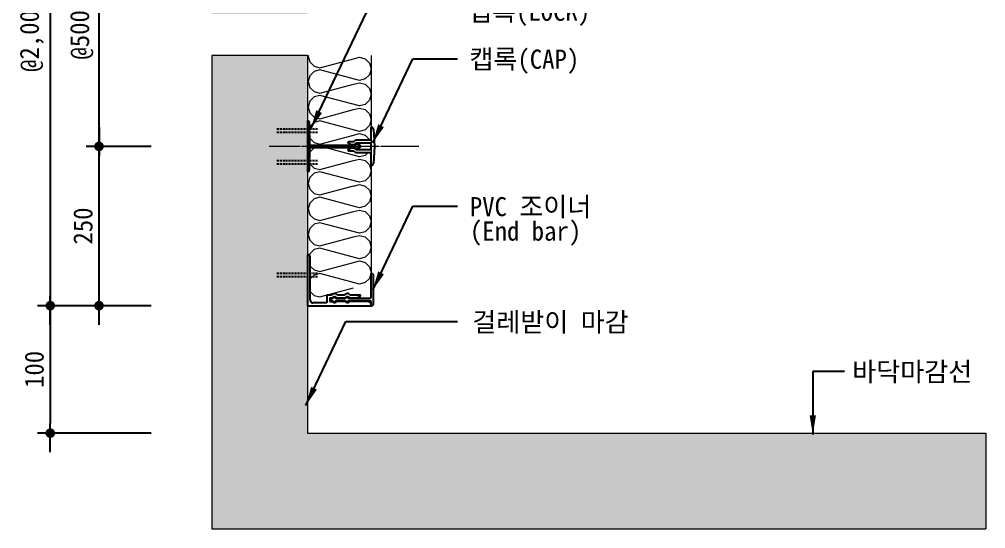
# Model space of a CAD drawing. Header units: millimetres. Extents: x 209 to 75467, y 6568 to 12199.
# Drawn here: x 44116 to 45631, y 9674 to 10473 of the extents above; entities that cross this region are included whole.
import ezdxf
from ezdxf.enums import TextEntityAlignment as Align

# ---------------------------------------------------------------- set-up
doc = ezdxf.new("R2010")
doc.units = ezdxf.units.MM
doc.header["$MEASUREMENT"] = 0
doc.linetypes.add('CEN', pattern=[62, 60, -1, 0, -1])
doc.linetypes.add('HIDDEN2', pattern=[0.1875, 0.125, -0.0625])
doc.layers.get('0').update_dxf_attribs({"linetype": 'CONTINUOUS'})
for name, color, linetype, lineweight in [('A-AREA-LIN3', 8, 'CONTINUOUS', 18), ('A-CNTL', 1, 'CEN', 15), ('A-DIMS', 7, 'CONTINUOUS', 25), ('A-MKXS-LEAD', 7, 'CONTINUOUS', 25), ('A-MKXS-TEXT1', 3, 'CONTINUOUS', 25), ('A-XXXX-FIN2', 6, 'CONTINUOUS', 20), ('A-XXXX-SYMB', 7, 'CONTINUOUS', 25)]:
    doc.layers.add(name, color=color, linetype=linetype, lineweight=lineweight)
doc.layers.add('A-XXXX-NPLT', color=144, linetype='CONTINUOUS', lineweight=0, plot=False)
doc.layers.add('A-XXXX-SOLD', color=252, linetype='CONTINUOUS')
doc.styles.add('HY울릉도L', font='H2GTRE.TTF')
doc.styles.add('돋움체', font='')
doc.styles.get('돋움체').set_extended_font_data('DotumChe')
doc.dimstyles.new('CDIM', dxfattribs={"dimtxt": 3, "dimasz": 1.5, "dimexe": 2, "dimexo": 1, "dimgap": 1, "dimtad": 1, "dimdec": 0, "dimrnd": 0.5, "dimzin": 0, "dimdsep": 32, "dimlunit": 6, "dimtxsty": 'HY울릉도L', "dimblk1": '_CIDOT', "dimblk2": '_CIDOT', "dimsah": 1, "dimcen": 5.5, "dimclrd": 2, "dimclre": 2, "dimclrt": 7, "dimadec": 0, "dimazin": 0, "dimtfac": 1, "dimtdec": 0, "dimtix": 1, "dimtmove": 2, "dimatfit": 1, "dimldrblk": '_CIDOT', "dimfxl": 1, "dimtolj": 1, "dimtzin": 0, "dimlwd": -1, "dimarcsym": 0})

# ---------------------------------------------------------------- blocks, each defined once
blk = doc.blocks.new('_CIDOT')
at = {"color": 0, "linetype": 'ByBlock'}
blk.add_line((2, 0), (-1, 0), dxfattribs=at)
at = {"color": 0, "linetype": 'ByBlock', "const_width": 0.5}
blk.add_lwpolyline([(-0.25, 0, 1), (0.25, 0, 1)], format="xyb", close=True, dxfattribs=at)
blk = doc.blocks.new('*D172')
at = {"layer": 'A-DIMS', "lineweight": -2, "transparency": 16777216}
for p, q in [((44322.7, 10024.1), (44144.6, 10024.1)), ((44322.7, 9824.1), (44144.6, 9824.1))]:
    blk.add_line(p, q, dxfattribs=at)
at = {"layer": 'A-DIMS', "transparency": 16777216}
blk.add_line((44164.6, 10009.1), (44164.6, 9839.1), dxfattribs=at)
at = {"layer": 'A-DIMS', "transparency": 16777216, "xscale": 15, "yscale": 15, "zscale": 15}
for p, rotation in [((44164.6, 10024.1), 90), ((44164.6, 9824.1), 270)]:
    blk.add_blockref('_CIDOT', p, dxfattribs=dict(at, rotation=rotation))
at = {"layer": 'A-DIMS', "color": 3, "transparency": 16777216, "insert": (44139.6, 9924.1), "char_height": 30, "attachment_point": 5, "rotation": 90, "style": '돋움체'}
blk.add_mtext('\\A1;100', dxfattribs=at)
blk = doc.blocks.new('*D175')
at = {"layer": 'A-DIMS', "lineweight": -2, "transparency": 16777216}
for p, q in [((44322.7, 10874.1), (44144.6, 10874.1)), ((44322.7, 10024.1), (44144.6, 10024.1))]:
    blk.add_line(p, q, dxfattribs=at)
at = {"layer": 'A-DIMS', "transparency": 16777216}
blk.add_line((44164.6, 10859.1), (44164.6, 10039.1), dxfattribs=at)
at = {"layer": 'A-DIMS', "transparency": 16777216, "xscale": 15, "yscale": 15, "zscale": 15}
for p, rotation in [((44164.6, 10874.1), 90), ((44164.6, 10024.1), 270)]:
    blk.add_blockref('_CIDOT', p, dxfattribs=dict(at, rotation=rotation))
at = {"layer": 'A-DIMS', "color": 3, "transparency": 16777216, "insert": (44135.7, 10449.1), "char_height": 30, "attachment_point": 5, "rotation": 90, "style": '돋움체'}
blk.add_mtext('\\A1;@2,000', dxfattribs=at)
blk = doc.blocks.new('*D176')
at = {"layer": 'A-DIMS', "lineweight": -2, "transparency": 16777216}
for p, q in [((44322.7, 10624.1), (44221, 10624.1)), ((44322.7, 10274.1), (44221, 10274.1))]:
    blk.add_line(p, q, dxfattribs=at)
at = {"layer": 'A-DIMS', "transparency": 16777216}
blk.add_line((44241, 10289.1), (44241, 10609.1), dxfattribs=at)
at = {"layer": 'A-DIMS', "transparency": 16777216, "xscale": 15, "yscale": 15, "zscale": 15}
for p, rotation in [((44241, 10624.1), 90), ((44241, 10274.1), 270)]:
    blk.add_blockref('_CIDOT', p, dxfattribs=dict(at, rotation=rotation))
at = {"layer": 'A-DIMS', "color": 3, "transparency": 16777216, "insert": (44213.8, 10449.1), "char_height": 30, "attachment_point": 5, "rotation": 90, "style": '돋움체'}
blk.add_mtext('\\A1;@500', dxfattribs=at)
blk = doc.blocks.new('*D177')
at = {"layer": 'A-DIMS', "lineweight": -2, "transparency": 16777216}
for p, q in [((44322.7, 10274.1), (44221, 10274.1)), ((44322.7, 10024.1), (44221, 10024.1))]:
    blk.add_line(p, q, dxfattribs=at)
at = {"layer": 'A-DIMS', "transparency": 16777216}
blk.add_line((44241, 10039.1), (44241, 10259.1), dxfattribs=at)
at = {"layer": 'A-DIMS', "transparency": 16777216, "xscale": 15, "yscale": 15, "zscale": 15}
for p, rotation in [((44241, 10274.1), 90), ((44241, 10024.1), 270)]:
    blk.add_blockref('_CIDOT', p, dxfattribs=dict(at, rotation=rotation))
at = {"layer": 'A-DIMS', "color": 3, "transparency": 16777216, "insert": (44216, 10149.1), "char_height": 30, "attachment_point": 5, "rotation": 90, "style": '돋움체'}
blk.add_mtext('\\A1;250', dxfattribs=at)

msp = doc.modelspace()

# ---------------------------------------------------------------- hatches: boundary and pattern name
at = {"layer": 'A-XXXX-SOLD'}
h = msp.add_hatch(color=256, dxfattribs=at)
h.paths.add_polyline_path([(45631.3, 9824.1), (45631.3, 9674.1), (44417.7, 9674.1), (44417.7, 10416.5), (44567.7, 10416.5), (44567.7, 9824.1)])
h.paths.add_polyline_path([(44567.7, 10481.8), (44417.7, 10481.8), (44417.7, 11266.5), (44567.7, 11266.5)])
edge = h.paths.add_edge_path()
edge.add_line((44567.7, 11331.8), (44417.7, 11331.8))
edge.add_line((44417.7, 11874.1), (44417.7, 11331.8))
edge.add_line((44417.7, 11874.1), (45060, 11874.1))
edge.add_line((45060, 11724.1), (45060, 11874.1))
edge.add_line((44417.7, 11724.1), (45060, 11724.1))
edge.add_line((44567.7, 11724.1), (44567.7, 11331.8))
h.paths.add_polyline_path([(45125.3, 11724.1), (45125.3, 11874.1), (45631.3, 11874.1), (45631.3, 11724.1)])

# ---------------------------------------------------------------- linework, layer by layer
at = {"layer": 'A-AREA-LIN3'}
msp.add_line((44667.7, 10416.5), (44667.7, 10037.7), dxfattribs=at)
for points in [[(44569.3, 10416.5), (44569.1, 10415.7), (44571.6, 10406.6), (44578.3, 10399.9), (44587.4, 10397.4), (44640.2, 10411.6)], [(44640.2, 10411.6), (44649.4, 10414), (44658.5, 10411.6), (44665.2, 10404.9), (44667.6, 10395.8), (44665.2, 10386.6), (44658.5, 10379.9), (44649.4, 10377.5), (44587.4, 10394.1), (44578.3, 10391.6), (44571.6, 10384.9), (44569.1, 10375.8), (44571.6, 10366.7), (44578.3, 10360), (44587.4, 10357.5), (44640.2, 10371.7)], [(44640.2, 10371.6), (44649.4, 10374), (44658.5, 10371.6), (44665.2, 10364.9), (44667.6, 10355.8), (44665.2, 10346.6), (44658.5, 10339.9), (44649.4, 10337.5), (44587.4, 10354.1), (44578.3, 10351.6), (44571.6, 10344.9), (44569.1, 10335.8), (44571.6, 10326.7), (44578.3, 10320), (44587.4, 10317.5), (44640.2, 10331.7)], [(44640.2, 10331.7), (44649.4, 10334.1), (44658.5, 10331.7), (44665.2, 10325), (44667.6, 10315.9), (44665.2, 10306.7), (44658.5, 10300), (44649.4, 10297.6), (44587.4, 10314.2), (44578.3, 10311.7), (44571.6, 10305.1), (44571, 10303)], [(44571.3, 10287.8), (44571.6, 10286.8), (44578.3, 10280.1), (44587.4, 10277.7), (44640.2, 10291.8)], [(44640.2, 10291.7), (44649.4, 10294.1), (44658.5, 10291.7), (44665.2, 10285), (44665.5, 10283.7)], [(44579.8, 10272.1), (44578.3, 10271.7), (44571.6, 10265.1), (44571.4, 10264.3)], [(44663, 10264.6), (44658.5, 10260), (44649.4, 10257.6), (44595.1, 10272.1)], [(44640.2, 10251.8), (44649.4, 10254.2), (44658.5, 10251.8), (44665.2, 10245.1), (44667.6, 10236), (44665.2, 10226.8), (44658.5, 10220.2), (44649.4, 10217.7), (44587.4, 10234.3), (44578.3, 10231.9), (44571.6, 10225.2), (44569.1, 10216), (44571.6, 10206.9), (44578.3, 10200.2), (44587.4, 10197.8), (44640.2, 10211.9)], [(44571.1, 10248.6), (44571.6, 10246.8), (44578.3, 10240.1), (44587.4, 10237.7), (44640.2, 10251.8)], [(44640.2, 10211.8), (44649.4, 10214.2), (44658.5, 10211.8), (44665.2, 10205.1), (44667.6, 10196), (44665.2, 10186.8), (44658.5, 10180.2), (44649.4, 10177.7), (44587.4, 10194.3), (44578.3, 10191.9), (44571.6, 10185.2), (44569.1, 10176), (44571.6, 10166.9), (44578.3, 10160.2), (44587.4, 10157.8), (44640.2, 10171.9)], [(44640.2, 10171.8), (44649.4, 10174.2), (44658.5, 10171.8), (44665.2, 10165.1), (44667.6, 10156), (44665.2, 10146.8), (44658.5, 10140.2), (44649.4, 10137.7), (44587.4, 10154.3), (44578.3, 10151.9), (44571.6, 10145.2), (44569.1, 10136), (44571.6, 10126.9), (44578.3, 10120.2), (44587.4, 10117.8), (44640.2, 10131.9)], [(44640.2, 10131.9), (44649.4, 10134.4), (44658.5, 10131.9), (44665.2, 10125.2), (44667.6, 10116.1), (44665.2, 10107), (44658.5, 10100.3), (44649.4, 10097.8), (44587.4, 10114.4), (44578.3, 10112), (44571.6, 10105.3), (44571, 10103.1)], [(44640.2, 10091.9), (44649.4, 10094.4), (44658.5, 10091.9), (44665.2, 10085.2), (44667.6, 10076.1), (44665.2, 10067), (44658.5, 10060.3), (44649.4, 10057.8), (44587.4, 10074.4), (44578.3, 10072), (44572.3, 10066)], [(44572.3, 10086.3), (44578.3, 10080.3), (44587.4, 10077.9), (44640.2, 10092)], [(44572.3, 10046.3), (44578.3, 10040.3), (44587.4, 10037.9), (44640.2, 10052)]]:
    msp.add_lwpolyline(points, dxfattribs=at)
at = {"layer": 'A-CNTL'}
msp.add_line((44742.5, 10274.1), (44507.7, 10274.1), dxfattribs=at)
at = {"layer": 'A-MKXS-LEAD'}
for p, q in [((44573.2, 10301.6), (44660.9, 10485.4)), ((44670.2, 10279.5), (44733.2, 10411.4)), ((44733.2, 10411.4), (44803, 10411.4)), ((44670.2, 10048.5), (44733.2, 10180.4)), ((44733.2, 10180.4), (44803, 10180.4)), ((44565.2, 9867.4), (44628.1, 9999.3)), ((44628.1, 9999.3), (44803, 9999.3)), ((45360.2, 9920.7), (45360.2, 9822.1)), ((45409.9, 9920.7), (45360.2, 9920.7))]:
    msp.add_line(p, q, dxfattribs=at)
for points in [[(44573.2, 10301.6, 10, 10, 0), (44573.2, 10301.6, 0, 10, 0), (44586.1, 10328.6, 10, 10, 0)], [(44670.2, 10279.5, 10, 10, 0), (44670.2, 10279.5, 0, 10, 0), (44683.2, 10306.6, 10, 10, 0)], [(44670.2, 10048.5, 10, 10, 0), (44670.2, 10048.5, 0, 10, 0), (44683.2, 10075.6, 10, 10, 0)], [(44565.2, 9867.4, 10, 10, 0), (44565.2, 9867.4, 0, 10, 0), (44578.1, 9894.5, 10, 10, 0)], [(45360.2, 9822.1, 10, 10, 0), (45360.2, 9822.1, 0, 10, 0), (45360.2, 9852.1, 10, 10, 0)]]:
    msp.add_lwpolyline(points, format="xyseb", dxfattribs=at)
at = {"layer": 'A-XXXX-FIN2'}
for p, q in [((44567.7, 10416.5), (44567.7, 9824.1)), ((44567.7, 9824.1), (45631.3, 9824.1))]:
    msp.add_line(p, q, dxfattribs=at)
at = {"layer": 'A-XXXX-NPLT'}
for p, q in [((44417.7, 10416.5), (44417.7, 9674.1)), ((44567.7, 10416.5), (44417.7, 10416.5)), ((45631.3, 9824.1), (45631.3, 9674.1)), ((44417.7, 9674.1), (45631.3, 9674.1))]:
    msp.add_line(p, q, dxfattribs=at)
at = {"layer": 'A-XXXX-SYMB'}
for p, q in [((44667.7, 10304.1), (44668.1, 10304.1)), ((44667.7, 10283.7), (44667.7, 10304.1)), ((44671.3, 10301), (44673.2, 10274.1)), ((44571.5, 10276.2), (44643.3, 10276.2)), ((44631.6, 10279.5), (44635.9, 10277)), ((44640.5, 10281), (44632, 10281)), ((44635.9, 10277), (44642.9, 10277)), ((44641, 10281.7), (44640.5, 10281)), ((44642.9, 10277), (44644.3, 10279.4)), ((44643.3, 10276.2), (44644.7, 10278.6)), ((44644.3, 10279.4), (44667.7, 10279.4)), ((44667.7, 10283.7), (44644.4, 10283.7)), ((44651.2, 10274.8), (44644.7, 10278.6)), ((44651.2, 10273.5), (44644.7, 10269.7)), ((44667.7, 10268.9), (44667.7, 10279.4)), ((44673.2, 10274.1), (44671.3, 10247.3)), ((44571.5, 10272.1), (44643.3, 10272.1)), ((44635.9, 10271.3), (44631.6, 10268.8)), ((44632, 10267.3), (44640.5, 10267.3)), ((44642.9, 10271.3), (44635.9, 10271.3)), ((44640.5, 10267.3), (44641, 10266.6)), ((44644.3, 10268.9), (44642.9, 10271.3)), ((44643.3, 10272.1), (44644.7, 10269.7)), ((44667.7, 10268.9), (44644.3, 10268.9)), ((44644.4, 10264.6), (44667.7, 10264.6)), ((44667.7, 10244.1), (44667.7, 10264.6)), ((44668.1, 10244.1), (44667.7, 10244.1)), ((44567.7, 10104.1), (44567.7, 10024.1)), ((44568.1, 10104.1), (44567.7, 10104.1)), ((44572.3, 10032.5), (44572.3, 10101)), ((44667.7, 10074.1), (44668.1, 10074.1)), ((44667.7, 10037.7), (44667.7, 10074.1)), ((44671.6, 10026.9), (44671.6, 10071.4)), ((44598.3, 10040.5), (44598.3, 10028.5)), ((44605.2, 10040.5), (44598.3, 10040.5)), ((44602.9, 10036.5), (44602.9, 10030.9)), ((44602.9, 10036.5), (44606.2, 10036.5)), ((44602.9, 10030.9), (44606.2, 10030.9)), ((44604.2, 10034.4), (44610.7, 10038.1)), ((44610.7, 10029.3), (44604.2, 10033)), ((44608.9, 10042.7), (44605.2, 10040.5)), ((44606.2, 10036.5), (44611, 10039.2)), ((44611, 10028.2), (44606.2, 10030.9)), ((44610.7, 10038.1), (44612.1, 10035.7)), ((44612.1, 10031.7), (44610.7, 10029.3)), ((44611, 10039.2), (44612.5, 10036.5)), ((44612.5, 10030.9), (44611, 10028.2)), ((44612.1, 10035.7), (44626.5, 10035.7)), ((44626.5, 10031.7), (44612.1, 10031.7)), ((44612.5, 10036.5), (44626.3, 10036.5)), ((44626.3, 10030.9), (44612.5, 10030.9)), ((44614.8, 10040.5), (44614.4, 10041.2)), ((44625.2, 10040.5), (44614.8, 10040.5)), ((44629, 10042.7), (44625.2, 10040.5)), ((44626.3, 10036.5), (44631, 10039.2)), ((44631, 10028.2), (44626.3, 10030.9)), ((44626.5, 10035.7), (44630.7, 10038.1)), ((44630.7, 10029.3), (44626.5, 10031.7)), ((44630.7, 10038.1), (44632.1, 10035.7)), ((44632.1, 10031.7), (44630.7, 10029.3)), ((44631, 10039.2), (44632.6, 10036.5)), ((44632.6, 10030.9), (44631, 10028.2)), ((44632.1, 10035.7), (44665.7, 10035.7)), ((44665.7, 10031.7), (44632.1, 10031.7)), ((44632.6, 10036.5), (44646.4, 10036.5)), ((44662.9, 10030.9), (44632.6, 10030.9)), ((44634.9, 10040.5), (44634.5, 10041.2)), ((44650.3, 10040.5), (44634.9, 10040.5)), ((44646.4, 10036.5), (44650.7, 10039)), ((44667.7, 10028.1), (44662.9, 10030.9)), ((44567.7, 10024.1), (44667.7, 10024.1)), ((44598.3, 10028.5), (44576.4, 10028.5)), ((44667.7, 10024.1), (44667.7, 10029.7)), ((44667.7, 10024.1), (44668.1, 10024.1))]:
    msp.add_line(p, q, dxfattribs=at)
at = {"layer": 'A-XXXX-SYMB', "linetype": 'HIDDEN2', "ltscale": 25}
for p, q in [((44519.6, 10301.4), (44584.5, 10301.4)), ((44519.6, 10296.4), (44584.5, 10296.4)), ((44519.6, 10251.9), (44584.5, 10251.9)), ((44519.6, 10246.9), (44584.5, 10246.9)), ((44519.6, 10074.9), (44584.5, 10074.9)), ((44519.6, 10069.9), (44584.5, 10069.9))]:
    msp.add_line(p, q, dxfattribs=at)
at = {"layer": 'A-XXXX-SYMB'}
msp.add_lwpolyline([(44567.7, 10234.1), (44568.1, 10234.1, 0.411872), (44570.9, 10236.9), (44571.5, 10274.1), (44570.9, 10311.4, 0.411872), (44568.1, 10314.1), (44567.7, 10314.1), (44567.7, 10234.1)], format="xyb", dxfattribs=at)
for centre, radius, start, end in [((44668.1, 10300.9), 3.21, 0.5469, 90), ((44632, 10280.2), 0.803, 90, 240), ((44644.4, 10279.7), 4.01, 90, 150), ((44650.8, 10274.1), 0.803, 300, 60), ((44632, 10268.1), 0.803, 120, 270), ((44644.4, 10268.6), 4.01, 210, 270), ((44668.1, 10247.4), 3.21, 270, 359.4531), ((44568.2, 10099.9), 4.26, 14.6447, 91.8056), ((44668.2, 10070.6), 3.52, 12.0286, 91.5652), ((44576.4, 10032.5), 4.01, 180, 270), ((44604.6, 10033.7), 0.803, 120, 240), ((44611, 10039.2), 4.01, 30, 120), ((44631, 10039.2), 4.01, 30, 120), ((44650.3, 10039.7), 0.803, 300, 90), ((44665.7, 10037.7), 2.01, 270, 0), ((44665.7, 10029.7), 2.01, 0, 90), ((44668.2, 10027.7), 3.52, 268.4348, 347.9714)]:
    msp.add_arc(centre, radius, start, end, dxfattribs=at)

# ---------------------------------------------------------------- texts
at = {"layer": 'A-MKXS-TEXT1', "style": '돋움체'}
for s, p in [('캡록(LOCK)', (44915.3, 10484)), ('캡록(CAP)', (44907.9, 10408.8)), ('PVC 조이너', (44917.7, 10179.8)), ('(End bar)', (44909.8, 10138.9)), ('걸레받이 마감', (44948.9, 9998.7))]:
    msp.add_text(s, height=30, dxfattribs=at).set_placement(p, align=Align.MIDDLE)
msp.add_text('바닥마감선', height=30, dxfattribs=at).set_placement((45422, 9905.5))

# ---------------------------------------------------------------- dimensions: what is measured, and where the dimension line sits
at = {"layer": 'A-DIMS'}
for base, p1, p2, angle, text, picture, middle in [((44164.6, 10024.1), (44332.7, 10874.1), (44332.7, 10024.1), 270, '@2,000', '*D175', (44135.7, 10449.1)), ((44241, 10624.1), (44332.7, 10274.1), (44332.7, 10624.1), 90, '@500', '*D176', (44213.8, 10449.1)), ((44241, 10274.1), (44332.7, 10024.1), (44332.7, 10274.1), 90, '250', '*D177', (44216, 10149.1)), ((44164.6, 9824.1), (44332.7, 10024.1), (44332.7, 9824.1), 270, '100', '*D172', (44139.6, 9924.1))]:
    dim = msp.add_linear_dim(base=base, p1=p1, p2=p2, angle=angle, text=text, dimstyle='CDIM', override={"dimscale": 10, "dimtxsty": '돋움체', "dimclrd": 256, "dimclre": 256, "dimclrt": 3}, dxfattribs=at)
    dim.commit()
    dim.dimension.update_dxf_attribs({"geometry": picture, "text_midpoint": middle})

doc.saveas('drawing.dxf')
